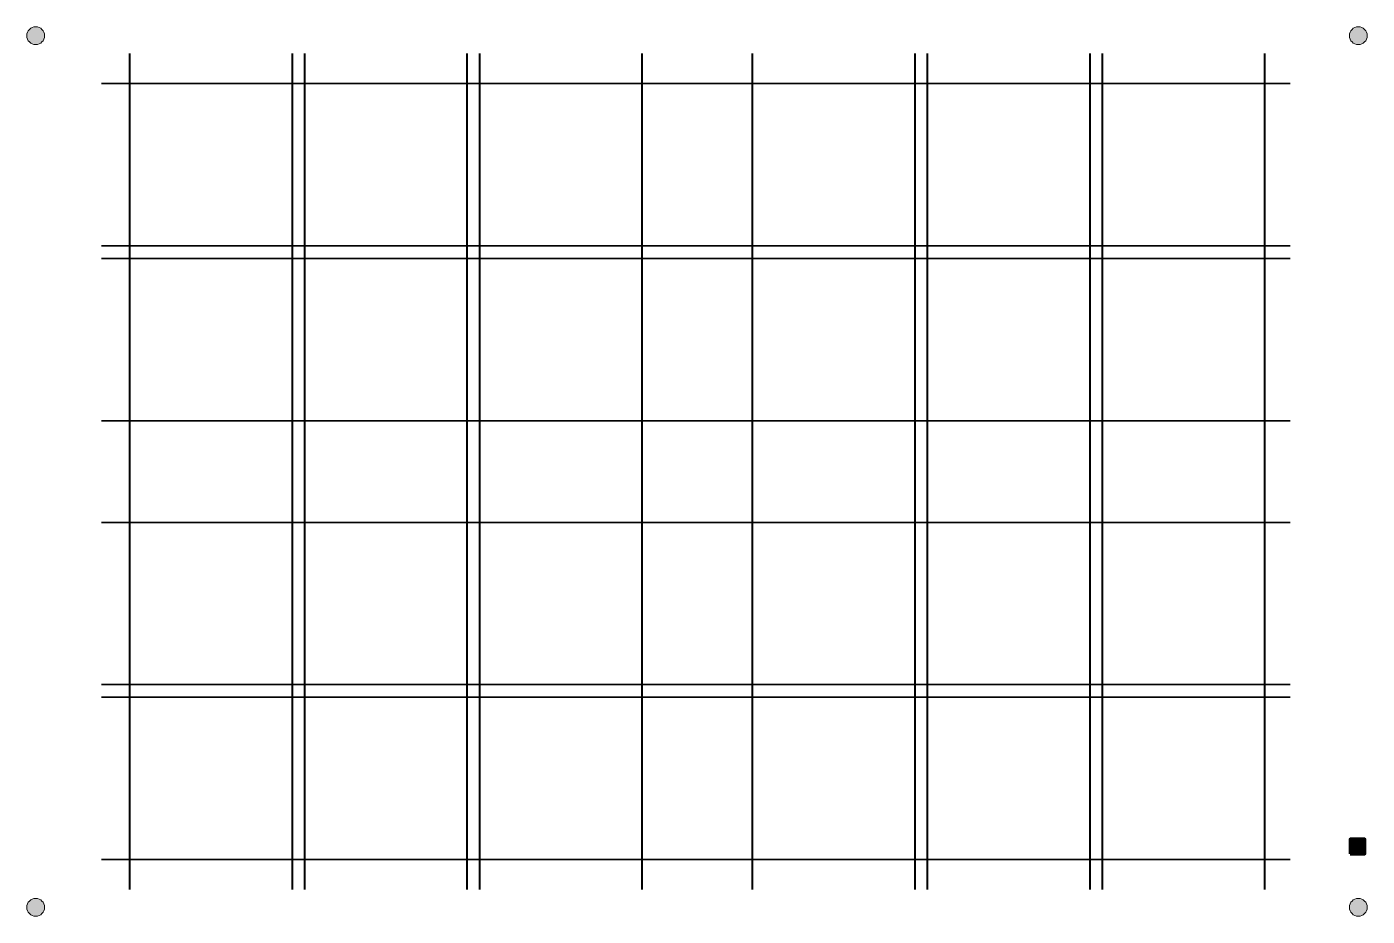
# Model space of a CAD drawing. Header units: inches. Extents: x 15 to 467, y 15 to 315.
import ezdxf

# ---------------------------------------------------------------- set-up
doc = ezdxf.new("R2010")
doc.units = ezdxf.units.IN
doc.header["$MEASUREMENT"] = 0
doc.layers.add('Layer 1', color=7, linetype='Continuous')

msp = doc.modelspace()

# ---------------------------------------------------------------- hatches: boundary and pattern name
at = {"layer": 'Layer 1', "true_color": 0x231f20}
h = msp.add_hatch(color=250, dxfattribs=at)
h.dxf.hatch_style = 2
edge = h.paths.add_edge_path()
edge.add_spline(control_points=[(18, 309), (19.66, 309), (21, 310.34), (21, 312), (21, 313.66), (19.66, 315), (18, 315), (16.34, 315), (15, 313.66), (15, 312), (15, 310.34), (16.34, 309), (18, 309)], knot_values=[0, 0, 0, 0, 1, 1, 1, 2, 2, 2, 3, 3, 3, 4, 4, 4, 4], degree=3, periodic=1)
h = msp.add_hatch(color=250, dxfattribs=at)
h.dxf.hatch_style = 2
edge = h.paths.add_edge_path()
edge.add_spline(control_points=[(464, 309), (465.66, 309), (467, 310.34), (467, 312), (467, 313.66), (465.66, 315), (464, 315), (462.34, 315), (461, 313.66), (461, 312), (461, 310.34), (462.34, 309), (464, 309)], knot_values=[0, 0, 0, 0, 1, 1, 1, 2, 2, 2, 3, 3, 3, 4, 4, 4, 4], degree=3, periodic=1)
h = msp.add_hatch(color=250, dxfattribs=at)
h.dxf.hatch_style = 2
h.paths.add_polyline_path([(461.24, 35.99), (466.24, 35.99), (466.24, 40.99), (461.24, 40.99)])
h = msp.add_hatch(color=250, dxfattribs=at)
h.dxf.hatch_style = 2
edge = h.paths.add_edge_path()
edge.add_spline(control_points=[(18, 15), (19.66, 15), (21, 16.34), (21, 18), (21, 19.66), (19.66, 21), (18, 21), (16.34, 21), (15, 19.66), (15, 18), (15, 16.34), (16.34, 15), (18, 15)], knot_values=[0, 0, 0, 0, 1, 1, 1, 2, 2, 2, 3, 3, 3, 4, 4, 4, 4], degree=3, periodic=1)
h = msp.add_hatch(color=250, dxfattribs=at)
h.dxf.hatch_style = 2
edge = h.paths.add_edge_path()
edge.add_spline(control_points=[(464, 15), (465.66, 15), (467, 16.34), (467, 18), (467, 19.66), (465.66, 21), (464, 21), (462.34, 21), (461, 19.66), (461, 18), (461, 16.34), (462.34, 15), (464, 15)], knot_values=[0, 0, 0, 0, 1, 1, 1, 2, 2, 2, 3, 3, 3, 4, 4, 4, 4], degree=3, periodic=1)

# ---------------------------------------------------------------- linework, layer by layer
at = {"layer": 'Layer 1', "color": 240, "lineweight": 40, "true_color": 0xed1c24}
for points in [[(49.64, 305.99), (49.64, 23.99)], [(104.44, 305.99), (104.44, 23.99)], [(108.64, 305.99), (108.64, 23.99)], [(163.44, 305.99), (163.44, 23.99)], [(167.64, 305.99), (167.64, 23.99)], [(222.38, 305.99), (222.38, 23.99)], [(259.64, 305.99), (259.64, 23.99)], [(314.44, 305.99), (314.44, 23.99)], [(318.64, 305.99), (318.64, 23.99)], [(373.44, 305.99), (373.44, 23.99)], [(377.64, 305.99), (377.64, 23.99)], [(432.38, 305.99), (432.38, 23.99)]]:
    msp.add_lwpolyline(points, dxfattribs=at)
at = {"layer": 'Layer 1', "color": 240, "lineweight": 35, "true_color": 0xed1c24}
for points in [[(40.15, 295.84), (441.07, 295.84)], [(40.15, 241.14), (441.07, 241.14)], [(40.15, 236.84), (441.07, 236.84)], [(40.15, 182.14), (441.07, 182.14)], [(40.15, 147.84), (441.07, 147.84)], [(40.15, 93.14), (441.07, 93.14)], [(40.15, 88.84), (441.07, 88.84)], [(40.15, 34.14), (441.07, 34.14)]]:
    msp.add_lwpolyline(points, dxfattribs=at)
at = {"layer": 'Layer 1', "lineweight": 0}
msp.add_lwpolyline([(461.24, 35.99), (466.24, 35.99), (466.24, 40.99), (461.24, 40.99), (461.24, 35.99)], dxfattribs=at)
at = {"layer": 'Layer 1', "color": 18, "lineweight": 100, "true_color": 0x000000}
msp.add_lwpolyline([(461.24, 35.99), (466.24, 35.99), (466.24, 40.99), (461.24, 40.99), (461.24, 35.99)], dxfattribs=at)
at = {"layer": 'Layer 1', "lineweight": 0}
for points in [[(18, 309), (19.66, 309), (21, 310.34), (21, 312), (21, 313.66), (19.66, 315), (18, 315), (16.34, 315), (15, 313.66), (15, 312), (15, 310.34), (16.34, 309), (18, 309)], [(464, 309), (465.66, 309), (467, 310.34), (467, 312), (467, 313.66), (465.66, 315), (464, 315), (462.34, 315), (461, 313.66), (461, 312), (461, 310.34), (462.34, 309), (464, 309)], [(18, 15), (19.66, 15), (21, 16.34), (21, 18), (21, 19.66), (19.66, 21), (18, 21), (16.34, 21), (15, 19.66), (15, 18), (15, 16.34), (16.34, 15), (18, 15)], [(464, 15), (465.66, 15), (467, 16.34), (467, 18), (467, 19.66), (465.66, 21), (464, 21), (462.34, 21), (461, 19.66), (461, 18), (461, 16.34), (462.34, 15), (464, 15)]]:
    msp.add_open_spline(points, degree=3, knots=[0, 0, 0, 0, 1, 1, 1, 2, 2, 2, 3, 3, 3, 4, 4, 4, 4], dxfattribs=at)

doc.saveas('drawing.dxf')
